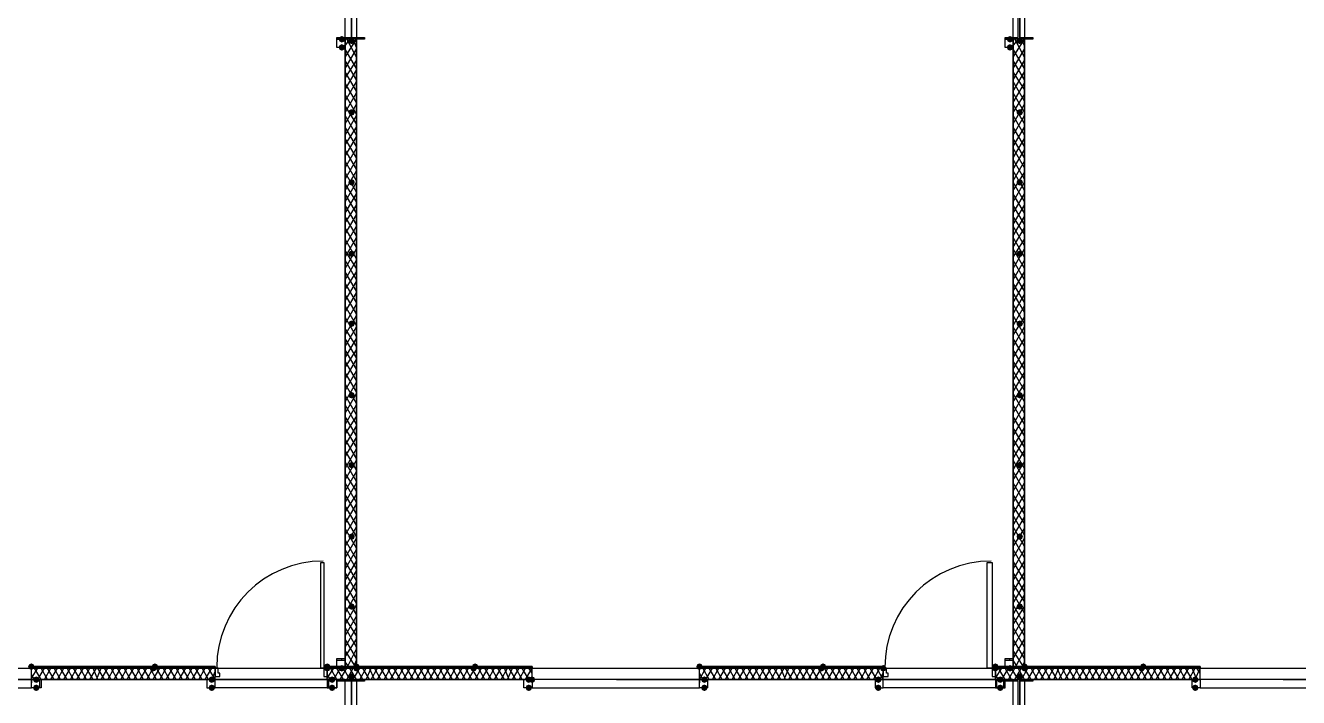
# Model space of a CAD drawing. Header units: millimetres. Extents: x 0 to 420, y 0 to 297.
# Drawn here: x 160.46 to 193.61, y 185.5 to 203.01 of the extents above; entities that cross this region are included whole.
import ezdxf

# ---------------------------------------------------------------- set-up
doc = ezdxf.new("R2010")
doc.units = ezdxf.units.MM
doc.layers.get('0').update_dxf_attribs({"linetype": 'CONTINUOUS'})

msp = doc.modelspace()

# ---------------------------------------------------------------- hatches: boundary and pattern name
at = {"true_color": 0x000007}
for points in [[(168.783, 202.649667), (168.758129, 202.589871), (168.698333, 202.565), (168.638537, 202.589871), (168.613667, 202.649667), (168.638537, 202.709462), (168.698333, 202.734333), (168.758129, 202.709463)], [(169.037, 202.607333), (169.012129, 202.547537), (168.952333, 202.522667), (168.892538, 202.547537), (168.867667, 202.607333), (168.892537, 202.667129), (168.952333, 202.692), (169.012129, 202.667129)], [(186.182, 202.649667), (186.157129, 202.589871), (186.097333, 202.565), (186.037537, 202.589871), (186.012667, 202.649667), (186.037537, 202.709462), (186.097333, 202.734333), (186.157129, 202.709463)], [(186.436, 202.607333), (186.411129, 202.547537), (186.351333, 202.522667), (186.291538, 202.547537), (186.266667, 202.607333), (186.291537, 202.667129), (186.351333, 202.692), (186.411129, 202.667129)], [(168.783, 202.438), (168.758129, 202.378204), (168.698333, 202.353333), (168.638537, 202.378204), (168.613667, 202.438), (168.638537, 202.497796), (168.698333, 202.522667), (168.758129, 202.497796)], [(186.182, 202.438), (186.157129, 202.378204), (186.097333, 202.353333), (186.037537, 202.378204), (186.012667, 202.438), (186.037537, 202.497796), (186.097333, 202.522667), (186.157129, 202.497796)], [(169.037, 200.744667), (169.012129, 200.684871), (168.952333, 200.66), (168.892538, 200.684871), (168.867667, 200.744667), (168.892537, 200.804462), (168.952333, 200.829333), (169.012129, 200.804463)], [(186.436, 200.744667), (186.411129, 200.684871), (186.351333, 200.66), (186.291538, 200.684871), (186.266667, 200.744667), (186.291537, 200.804462), (186.351333, 200.829333), (186.411129, 200.804463)], [(169.037, 198.924333), (169.012129, 198.864537), (168.952333, 198.839667), (168.892538, 198.864537), (168.867667, 198.924333), (168.892537, 198.984129), (168.952333, 199.009), (169.012129, 198.984129)], [(186.436, 198.924333), (186.411129, 198.864537), (186.351333, 198.839667), (186.291538, 198.864537), (186.266667, 198.924333), (186.291537, 198.984129), (186.351333, 199.009), (186.411129, 198.984129)], [(169.037, 197.061667), (169.012129, 197.001871), (168.952333, 196.977), (168.892538, 197.001871), (168.867667, 197.061667), (168.892537, 197.121462), (168.952333, 197.146333), (169.012129, 197.121463)], [(186.436, 197.061667), (186.411129, 197.001871), (186.351333, 196.977), (186.291538, 197.001871), (186.266667, 197.061667), (186.291537, 197.121462), (186.351333, 197.146333), (186.411129, 197.121463)], [(169.037, 195.241333), (169.012129, 195.181537), (168.952333, 195.156667), (168.892538, 195.181537), (168.867667, 195.241333), (168.892537, 195.301129), (168.952333, 195.326), (169.012129, 195.301129)], [(186.436, 195.241333), (186.411129, 195.181537), (186.351333, 195.156667), (186.291538, 195.181537), (186.266667, 195.241333), (186.291537, 195.301129), (186.351333, 195.326), (186.411129, 195.301129)], [(169.037, 193.378667), (169.012129, 193.318871), (168.952333, 193.294), (168.892538, 193.318871), (168.867667, 193.378667), (168.892537, 193.438462), (168.952333, 193.463333), (169.012129, 193.438463)], [(186.436, 193.378667), (186.411129, 193.318871), (186.351333, 193.294), (186.291538, 193.318871), (186.266667, 193.378667), (186.291537, 193.438462), (186.351333, 193.463333), (186.411129, 193.438463)], [(169.037, 191.558333), (169.012129, 191.498538), (168.952333, 191.473667), (168.892538, 191.498538), (168.867667, 191.558333), (168.892537, 191.618129), (168.952333, 191.643), (169.012129, 191.618129)], [(186.436, 191.558333), (186.411129, 191.498538), (186.351333, 191.473667), (186.291538, 191.498538), (186.266667, 191.558333), (186.291537, 191.618129), (186.351333, 191.643), (186.411129, 191.618129)], [(169.037, 189.695667), (169.012129, 189.635871), (168.952333, 189.611), (168.892538, 189.635871), (168.867667, 189.695667), (168.892537, 189.755462), (168.952333, 189.780333), (169.012129, 189.755463)], [(186.436, 189.695667), (186.411129, 189.635871), (186.351333, 189.611), (186.291538, 189.635871), (186.266667, 189.695667), (186.291537, 189.755462), (186.351333, 189.780333), (186.411129, 189.755463)], [(169.037, 187.875333), (169.012129, 187.815537), (168.952333, 187.790667), (168.892538, 187.815537), (168.867667, 187.875333), (168.892537, 187.935129), (168.952333, 187.96), (169.012129, 187.935129)], [(186.436, 187.875333), (186.411129, 187.815537), (186.351333, 187.790667), (186.291538, 187.815537), (186.266667, 187.875333), (186.291537, 187.935129), (186.351333, 187.96), (186.411129, 187.935129)], [(168.783, 186.266667), (168.758129, 186.206871), (168.698333, 186.182), (168.638537, 186.206871), (168.613667, 186.266667), (168.638537, 186.326462), (168.698333, 186.351333), (168.758129, 186.326463)], [(182.88, 186.266667), (182.855129, 186.206871), (182.795333, 186.182), (182.735538, 186.206871), (182.710667, 186.266667), (182.735537, 186.326462), (182.795333, 186.351333), (182.855129, 186.326463)], [(186.182, 186.266667), (186.157129, 186.206871), (186.097333, 186.182), (186.037537, 186.206871), (186.012667, 186.266667), (186.037537, 186.326462), (186.097333, 186.351333), (186.157129, 186.326463)], [(160.824333, 185.970333), (160.799463, 185.910537), (160.739667, 185.885667), (160.679871, 185.910537), (160.655, 185.970333), (160.679871, 186.030129), (160.739667, 186.055), (160.799462, 186.030129)], [(165.396333, 185.970333), (165.371462, 185.910537), (165.311667, 185.885667), (165.251871, 185.910537), (165.227, 185.970333), (165.251871, 186.030129), (165.311667, 186.055), (165.371462, 186.030129)], [(168.529, 185.970333), (168.504129, 185.910537), (168.444333, 185.885667), (168.384538, 185.910537), (168.359667, 185.970333), (168.384537, 186.030129), (168.444333, 186.055), (168.504129, 186.030129)], [(169.037, 186.055), (169.012129, 185.995204), (168.952333, 185.970333), (168.892538, 185.995204), (168.867667, 186.055), (168.892537, 186.114796), (168.952333, 186.139667), (169.012129, 186.114796)], [(173.651333, 185.970333), (173.626462, 185.910537), (173.566667, 185.885667), (173.506871, 185.910537), (173.482, 185.970333), (173.506871, 186.030129), (173.566667, 186.055), (173.626462, 186.030129)], [(173.736, 185.970333), (173.711129, 185.910537), (173.651333, 185.885667), (173.591538, 185.910537), (173.566667, 185.970333), (173.591537, 186.030129), (173.651333, 186.055), (173.711129, 186.030129)], [(178.223333, 185.970333), (178.198463, 185.910537), (178.138667, 185.885667), (178.078871, 185.910537), (178.054, 185.970333), (178.078871, 186.030129), (178.138667, 186.055), (178.198462, 186.030129)], [(182.753, 185.970333), (182.728129, 185.910537), (182.668333, 185.885667), (182.608538, 185.910537), (182.583667, 185.970333), (182.608537, 186.030129), (182.668333, 186.055), (182.728129, 186.030129)], [(185.928, 185.970333), (185.903129, 185.910537), (185.843333, 185.885667), (185.783537, 185.910537), (185.758667, 185.970333), (185.783537, 186.030129), (185.843333, 186.055), (185.903129, 186.030129)], [(186.436, 186.055), (186.411129, 185.995204), (186.351333, 185.970333), (186.291538, 185.995204), (186.266667, 186.055), (186.291537, 186.114796), (186.351333, 186.139667), (186.411129, 186.114796)], [(191.008, 185.970333), (190.983129, 185.910537), (190.923333, 185.885667), (190.863538, 185.910537), (190.838667, 185.970333), (190.863537, 186.030129), (190.923333, 186.055), (190.983129, 186.030129)], [(160.824333, 185.758667), (160.799463, 185.698871), (160.739667, 185.674), (160.679871, 185.698871), (160.655, 185.758667), (160.679871, 185.818462), (160.739667, 185.843333), (160.799462, 185.818463)], [(165.396333, 185.758667), (165.371462, 185.698871), (165.311667, 185.674), (165.251871, 185.698871), (165.227, 185.758667), (165.251871, 185.818462), (165.311667, 185.843333), (165.371462, 185.818463)], [(168.529, 185.758667), (168.504129, 185.698871), (168.444333, 185.674), (168.384538, 185.698871), (168.359667, 185.758667), (168.384537, 185.818462), (168.444333, 185.843333), (168.504129, 185.818463)], [(173.651333, 185.758667), (173.626462, 185.698871), (173.566667, 185.674), (173.506871, 185.698871), (173.482, 185.758667), (173.506871, 185.818462), (173.566667, 185.843333), (173.626462, 185.818463)], [(178.223333, 185.758667), (178.198463, 185.698871), (178.138667, 185.674), (178.078871, 185.698871), (178.054, 185.758667), (178.078871, 185.818462), (178.138667, 185.843333), (178.198462, 185.818463)], [(182.753, 185.758667), (182.728129, 185.698871), (182.668333, 185.674), (182.608538, 185.698871), (182.583667, 185.758667), (182.608537, 185.818462), (182.668333, 185.843333), (182.728129, 185.818463)], [(185.928, 185.758667), (185.903129, 185.698871), (185.843333, 185.674), (185.783537, 185.698871), (185.758667, 185.758667), (185.783537, 185.818462), (185.843333, 185.843333), (185.903129, 185.818463)], [(191.008, 185.758667), (190.983129, 185.698871), (190.923333, 185.674), (190.863538, 185.698871), (190.838667, 185.758667), (190.863537, 185.818462), (190.923333, 185.843333), (190.983129, 185.818463)]]:
    msp.add_hatch(color=0, dxfattribs=at).paths.add_polyline_path(points, flags=0)
at = {"true_color": 0x0000fe}
for points in [[(160.697333, 186.309), (160.672462, 186.249204), (160.612667, 186.224333), (160.552871, 186.249204), (160.528, 186.309), (160.552871, 186.368796), (160.612667, 186.393667), (160.672462, 186.368796)], [(160.697333, 186.309), (160.672462, 186.249204), (160.612667, 186.224333), (160.552871, 186.249204), (160.528, 186.309), (160.552871, 186.368796), (160.612667, 186.393667), (160.672462, 186.368796)], [(163.872333, 186.266667), (163.847463, 186.206871), (163.787667, 186.182), (163.727871, 186.206871), (163.703, 186.266667), (163.727871, 186.326462), (163.787667, 186.351333), (163.847462, 186.326463)], [(163.914667, 186.309), (163.889796, 186.249204), (163.83, 186.224333), (163.770204, 186.249204), (163.745333, 186.309), (163.770204, 186.368796), (163.83, 186.393667), (163.889796, 186.368796)], [(168.402, 186.309), (168.377129, 186.249204), (168.317333, 186.224333), (168.257538, 186.249204), (168.232667, 186.309), (168.257537, 186.368796), (168.317333, 186.393667), (168.377129, 186.368796)], [(168.402, 186.266667), (168.377129, 186.206871), (168.317333, 186.182), (168.257538, 186.206871), (168.232667, 186.266667), (168.257537, 186.326462), (168.317333, 186.351333), (168.377129, 186.326463)], [(169.164, 186.309), (169.139129, 186.249204), (169.079333, 186.224333), (169.019538, 186.249204), (168.994667, 186.309), (169.019537, 186.368796), (169.079333, 186.393667), (169.139129, 186.368796)], [(169.164, 186.309), (169.139129, 186.249204), (169.079333, 186.224333), (169.019538, 186.249204), (168.994667, 186.309), (169.019537, 186.368796), (169.079333, 186.393667), (169.139129, 186.368796)], [(169.164, 186.266667), (169.139129, 186.206871), (169.079333, 186.182), (169.019538, 186.206871), (168.994667, 186.266667), (169.019537, 186.326462), (169.079333, 186.351333), (169.139129, 186.326463)], [(169.164, 186.266667), (169.139129, 186.206871), (169.079333, 186.182), (169.019538, 186.206871), (168.994667, 186.266667), (169.019537, 186.326462), (169.079333, 186.351333), (169.139129, 186.326463)], [(172.212, 186.266667), (172.187129, 186.206871), (172.127333, 186.182), (172.067537, 186.206871), (172.042667, 186.266667), (172.067537, 186.326462), (172.127333, 186.351333), (172.187129, 186.326463)], [(172.254333, 186.309), (172.229463, 186.249204), (172.169667, 186.224333), (172.109871, 186.249204), (172.085, 186.309), (172.109871, 186.368796), (172.169667, 186.393667), (172.229462, 186.368796)], [(178.096333, 186.309), (178.071463, 186.249204), (178.011667, 186.224333), (177.951871, 186.249204), (177.927, 186.309), (177.951871, 186.368796), (178.011667, 186.393667), (178.071462, 186.368796)], [(178.096333, 186.309), (178.071463, 186.249204), (178.011667, 186.224333), (177.951871, 186.249204), (177.927, 186.309), (177.951871, 186.368796), (178.011667, 186.393667), (178.071462, 186.368796)], [(181.271333, 186.266667), (181.246462, 186.206871), (181.186667, 186.182), (181.126871, 186.206871), (181.102, 186.266667), (181.126871, 186.326462), (181.186667, 186.351333), (181.246462, 186.326463)], [(181.313667, 186.309), (181.288796, 186.249204), (181.229, 186.224333), (181.169204, 186.249204), (181.144333, 186.309), (181.169204, 186.368796), (181.229, 186.393667), (181.288796, 186.368796)], [(185.801, 186.309), (185.776129, 186.249204), (185.716333, 186.224333), (185.656538, 186.249204), (185.631667, 186.309), (185.656537, 186.368796), (185.716333, 186.393667), (185.776129, 186.368796)], [(185.801, 186.266667), (185.776129, 186.206871), (185.716333, 186.182), (185.656538, 186.206871), (185.631667, 186.266667), (185.656537, 186.326462), (185.716333, 186.351333), (185.776129, 186.326463)], [(186.563, 186.309), (186.538129, 186.249204), (186.478333, 186.224333), (186.418538, 186.249204), (186.393667, 186.309), (186.418537, 186.368796), (186.478333, 186.393667), (186.538129, 186.368796)], [(186.563, 186.309), (186.538129, 186.249204), (186.478333, 186.224333), (186.418538, 186.249204), (186.393667, 186.309), (186.418537, 186.368796), (186.478333, 186.393667), (186.538129, 186.368796)], [(186.563, 186.266667), (186.538129, 186.206871), (186.478333, 186.182), (186.418538, 186.206871), (186.393667, 186.266667), (186.418537, 186.326462), (186.478333, 186.351333), (186.538129, 186.326463)], [(186.563, 186.266667), (186.538129, 186.206871), (186.478333, 186.182), (186.418538, 186.206871), (186.393667, 186.266667), (186.418537, 186.326462), (186.478333, 186.351333), (186.538129, 186.326463)], [(189.611, 186.266667), (189.586129, 186.206871), (189.526333, 186.182), (189.466538, 186.206871), (189.441667, 186.266667), (189.466537, 186.326462), (189.526333, 186.351333), (189.586129, 186.326463)], [(189.653333, 186.309), (189.628463, 186.249204), (189.568667, 186.224333), (189.508871, 186.249204), (189.484, 186.309), (189.508871, 186.368796), (189.568667, 186.393667), (189.628462, 186.368796)]]:
    msp.add_hatch(color=0, dxfattribs=at).paths.add_polyline_path(points, flags=0)
at = {"true_color": 0x000007}
h = msp.add_hatch(color=0, dxfattribs=at)
h.paths.add_polyline_path([(165.396333, 186.309), (160.612667, 186.309), (165.396333, 186.266667)], flags=0)
h.paths.add_polyline_path([(160.612667, 186.309), (165.396333, 186.266667), (160.612667, 186.266667)], flags=0)
h = msp.add_hatch(color=0, dxfattribs=at)
h.paths.add_polyline_path([(169.079333, 186.309), (168.317333, 186.309), (169.079333, 186.266667)], flags=0)
h.paths.add_polyline_path([(168.317333, 186.309), (169.079333, 186.266667), (168.317333, 186.266667)], flags=0)
h = msp.add_hatch(color=0, dxfattribs=at)
h.paths.add_polyline_path([(173.651333, 186.309), (169.079333, 186.309), (173.651333, 186.266667)], flags=0)
h.paths.add_polyline_path([(169.079333, 186.309), (173.651333, 186.266667), (169.079333, 186.266667)], flags=0)
h = msp.add_hatch(color=0, dxfattribs=at)
h.paths.add_polyline_path([(182.795333, 186.309), (178.011667, 186.309), (182.795333, 186.266667)], flags=0)
h.paths.add_polyline_path([(178.011667, 186.309), (182.795333, 186.266667), (178.011667, 186.266667)], flags=0)
h = msp.add_hatch(color=0, dxfattribs=at)
h.paths.add_polyline_path([(186.478333, 186.309), (185.716333, 186.309), (186.478333, 186.266667)], flags=0)
h.paths.add_polyline_path([(185.716333, 186.309), (186.478333, 186.266667), (185.716333, 186.266667)], flags=0)
h = msp.add_hatch(color=0, dxfattribs=at)
h.paths.add_polyline_path([(191.050333, 186.309), (186.478333, 186.309), (191.050333, 186.266667)], flags=0)
h.paths.add_polyline_path([(186.478333, 186.309), (191.050333, 186.266667), (186.478333, 186.266667)], flags=0)

# ---------------------------------------------------------------- linework, layer by layer
at = {"color": 0, "true_color": 0x000007}
for points in [[(168.783, 186.266667), (168.783, 220.768333), (151.680333, 220.768333), (151.680333, 186.266667)], [(169.079333, 186.266667), (186.182, 186.266667), (186.182, 220.768333), (169.079333, 220.768333)], [(203.581, 220.768333), (186.478333, 220.768333), (186.478333, 186.266667), (203.581, 186.266667)], [(169.291, 202.649667), (168.571333, 202.649667), (168.571333, 202.692), (168.952333, 202.692), (168.952333, 203.327), (168.571333, 203.327), (168.571333, 203.369333), (169.291, 203.369333), (169.291, 203.327), (168.952333, 203.327), (168.952333, 202.692), (169.291, 202.692)], [(186.69, 202.649667), (185.970333, 202.649667), (185.970333, 202.692), (186.309, 202.692), (186.309, 203.327), (185.970333, 203.327), (185.970333, 203.369333), (186.69, 203.369333), (186.69, 203.327), (186.351333, 203.327), (186.351333, 202.692), (186.69, 202.692)], [(168.783, 202.438), (168.571333, 202.438), (168.571333, 202.649667), (168.783, 202.649667), (168.783, 202.438), (168.571333, 202.438), (168.571333, 202.649667), (168.783, 202.649667)], [(186.182, 202.438), (185.970333, 202.438), (185.970333, 202.649667), (186.182, 202.649667), (186.182, 202.438), (185.970333, 202.438), (185.970333, 202.649667), (186.182, 202.649667)], [(168.232667, 189.018333), (168.232667, 186.266667), (168.148, 186.266667), (168.148, 189.018333)], [(185.631667, 189.018333), (185.631667, 186.266667), (185.504667, 186.266667), (185.504667, 189.018333)], [(168.783, 186.266667), (168.571333, 186.266667), (168.571333, 186.478333), (168.783, 186.478333), (168.783, 186.266667), (168.571333, 186.266667), (168.571333, 186.520667), (168.783, 186.520667)], [(186.182, 186.266667), (185.970333, 186.266667), (185.970333, 186.478333), (186.182, 186.478333), (186.182, 186.266667), (185.970333, 186.266667), (185.970333, 186.520667), (186.182, 186.520667)], [(165.396333, 186.309), (160.612667, 186.309), (165.396333, 186.266667)], [(160.612667, 186.309), (165.396333, 186.266667), (160.612667, 186.266667)], [(165.396333, 186.309), (165.396333, 186.266667), (160.612667, 186.266667), (160.612667, 186.309), (165.396333, 186.309), (160.612667, 186.309), (160.612667, 186.266667), (165.396333, 186.266667)], [(165.523333, 186.055), (165.523333, 186.139667), (165.481, 186.139667), (165.481, 186.266667), (165.396333, 186.266667), (165.396333, 186.055)], [(165.396333, 186.266667), (165.396333, 186.055)], [(168.317333, 186.055), (168.317333, 186.266667), (168.232667, 186.266667), (168.232667, 186.139667), (168.232667, 186.055)], [(169.079333, 186.309), (168.317333, 186.309), (169.079333, 186.266667)], [(168.317333, 186.309), (169.079333, 186.266667), (168.317333, 186.266667)], [(168.317333, 186.266667), (169.079333, 186.266667), (169.079333, 186.309), (168.317333, 186.309)], [(168.317333, 186.266667), (169.079333, 186.266667), (169.079333, 186.309), (168.317333, 186.309)], [(168.317333, 186.266667), (168.317333, 186.055)], [(173.651333, 186.309), (169.079333, 186.309), (173.651333, 186.266667)], [(169.079333, 186.309), (173.651333, 186.266667), (169.079333, 186.266667)], [(173.651333, 186.309), (173.651333, 186.266667), (169.079333, 186.266667), (169.079333, 186.309), (173.651333, 186.309), (169.079333, 186.309), (169.079333, 186.266667), (173.651333, 186.266667)], [(182.795333, 186.309), (178.011667, 186.309), (182.795333, 186.266667)], [(178.011667, 186.309), (182.795333, 186.266667), (178.011667, 186.266667)], [(182.795333, 186.309), (182.795333, 186.266667), (178.011667, 186.266667), (178.011667, 186.309), (182.795333, 186.309), (178.011667, 186.309), (178.011667, 186.266667), (182.795333, 186.266667)], [(182.922333, 186.055), (182.922333, 186.139667), (182.88, 186.139667), (182.88, 186.266667), (182.795333, 186.266667), (182.795333, 186.055)], [(182.795333, 186.266667), (182.795333, 186.055)], [(185.716333, 186.055), (185.716333, 186.266667), (185.631667, 186.266667), (185.631667, 186.139667), (185.631667, 186.055)], [(186.478333, 186.309), (185.716333, 186.309), (186.478333, 186.266667)], [(185.716333, 186.309), (186.478333, 186.266667), (185.716333, 186.266667)], [(185.716333, 186.266667), (186.478333, 186.266667), (186.478333, 186.309), (185.716333, 186.309)], [(185.716333, 186.266667), (186.478333, 186.266667), (186.478333, 186.309), (185.716333, 186.309)], [(185.716333, 186.266667), (185.716333, 186.055)], [(191.050333, 186.309), (186.478333, 186.309), (191.050333, 186.266667)], [(186.478333, 186.309), (191.050333, 186.266667), (186.478333, 186.266667)], [(191.050333, 186.309), (191.050333, 186.266667), (186.478333, 186.266667), (186.478333, 186.309), (191.050333, 186.309), (186.478333, 186.309), (186.478333, 186.266667), (191.050333, 186.266667)], [(151.680333, 174.836667), (168.783, 174.836667), (168.783, 185.970333), (151.680333, 185.970333)], [(165.184667, 185.758667), (165.396333, 185.758667), (165.396333, 185.970333), (165.184667, 185.970333), (165.184667, 185.758667), (165.396333, 185.758667), (165.396333, 185.970333), (165.184667, 185.970333)], [(168.317333, 185.758667), (168.571333, 185.758667), (168.571333, 185.970333), (168.317333, 185.970333)], [(168.359667, 185.758667), (168.359667, 185.970333), (168.571333, 185.970333), (168.571333, 185.758667)], [(169.291, 185.250667), (168.571333, 185.250667), (168.571333, 185.293), (168.952333, 185.293), (168.952333, 185.928), (168.571333, 185.928), (168.571333, 185.970333), (169.291, 185.970333), (169.291, 185.928), (168.952333, 185.928), (168.952333, 185.293), (169.291, 185.293)], [(169.079333, 185.970333), (169.079333, 174.836667), (186.182, 174.836667), (186.182, 185.970333)], [(173.439667, 185.970333), (173.651333, 185.970333), (173.651333, 185.758667), (173.439667, 185.758667), (173.439667, 185.970333), (173.651333, 185.970333), (173.651333, 185.758667), (173.439667, 185.758667)], [(182.583667, 185.758667), (182.795333, 185.758667), (182.795333, 185.970333), (182.583667, 185.970333), (182.583667, 185.758667), (182.795333, 185.758667), (182.795333, 185.970333), (182.583667, 185.970333)], [(185.716333, 185.758667), (185.970333, 185.758667), (185.970333, 185.970333), (185.716333, 185.970333)], [(185.758667, 185.758667), (185.758667, 185.970333), (185.928, 185.970333), (185.928, 185.758667)], [(186.69, 185.250667), (185.970333, 185.250667), (185.970333, 185.293), (186.309, 185.293), (186.309, 185.928), (185.970333, 185.928), (185.970333, 185.970333), (186.69, 185.970333), (186.69, 185.928), (186.351333, 185.928), (186.351333, 185.293), (186.69, 185.293)], [(203.581, 185.970333), (186.478333, 185.970333), (186.478333, 174.836667), (203.581, 174.836667)], [(190.838667, 185.970333), (191.050333, 185.970333), (191.050333, 185.758667), (190.838667, 185.758667), (190.838667, 185.970333), (191.050333, 185.970333), (191.050333, 185.758667), (190.838667, 185.758667)]]:
    msp.add_lwpolyline(points, close=True, dxfattribs=at)
for points in [[(168.952333, 202.649667), (168.952333, 203.369333)], [(186.351333, 202.649667), (186.351333, 203.369333)], [(168.613667, 202.649667), (168.613667, 202.692)], [(168.783, 202.649667), (168.783, 202.692)], [(168.783, 202.480333), (168.91, 202.649667)], [(168.783, 202.184), (169.079333, 202.649667)], [(169.079333, 186.266667), (169.079333, 202.649667), (168.783, 202.649667), (168.783, 186.266667)], [(169.079333, 202.184), (168.825333, 202.649667)], [(169.079333, 202.438), (168.994667, 202.649667)], [(169.121667, 202.649667), (169.121667, 202.692)], [(169.291, 202.649667), (169.291, 202.692)], [(185.970333, 202.649667), (185.970333, 202.692)], [(186.182, 202.649667), (186.182, 202.692)], [(186.182, 202.480333), (186.309, 202.649667)], [(186.182, 202.184), (186.478333, 202.649667)], [(186.478333, 186.266667), (186.478333, 202.649667), (186.182, 202.649667), (186.182, 186.266667)], [(186.478333, 202.184), (186.224333, 202.649667)], [(186.478333, 202.480333), (186.393667, 202.649667)], [(186.520667, 202.649667), (186.520667, 202.692)], [(186.69, 202.649667), (186.69, 202.692)], [(168.783, 201.887667), (169.079333, 202.395667)], [(169.079333, 201.887667), (168.783, 202.395667)], [(186.182, 201.887667), (186.478333, 202.395667)], [(186.478333, 201.887667), (186.182, 202.395667)], [(168.783, 201.633667), (169.079333, 202.099333)], [(169.079333, 201.591333), (168.783, 202.099333)], [(186.182, 201.591333), (186.478333, 202.099333)], [(186.478333, 201.591333), (186.182, 202.099333)], [(168.783, 201.337333), (169.079333, 201.845333)], [(169.079333, 201.295), (168.783, 201.803)], [(186.182, 201.295), (186.478333, 201.803)], [(186.478333, 201.337333), (186.182, 201.803)], [(168.783, 201.041), (169.079333, 201.549)], [(169.079333, 200.998667), (168.783, 201.506667)], [(168.783, 200.744667), (169.079333, 201.252667)], [(186.478333, 201.041), (186.182, 201.549)], [(186.182, 200.998667), (186.478333, 201.506667)], [(186.478333, 200.744667), (186.182, 201.252667)], [(169.079333, 200.702333), (168.783, 201.210333)], [(168.783, 200.448333), (169.079333, 200.956333)], [(169.079333, 200.448333), (168.783, 200.914)], [(186.182, 200.744667), (186.478333, 201.210333)], [(186.182, 200.448333), (186.478333, 200.956333)], [(186.478333, 200.448333), (186.182, 200.956333)], [(168.783, 200.152), (169.079333, 200.66)], [(169.079333, 200.152), (168.783, 200.66)], [(186.182, 200.152), (186.478333, 200.66)], [(186.478333, 200.152), (186.182, 200.66)], [(168.783, 199.898), (169.079333, 200.363667)], [(169.079333, 199.855667), (168.783, 200.363667)], [(186.182, 199.855667), (186.478333, 200.363667)], [(186.478333, 199.855667), (186.182, 200.363667)], [(168.783, 199.601667), (169.079333, 200.109667)], [(169.079333, 199.559333), (168.783, 200.067333)], [(186.182, 199.559333), (186.478333, 200.067333)], [(186.478333, 199.559333), (186.182, 200.067333)], [(168.783, 199.305333), (169.079333, 199.813333)], [(169.079333, 199.263), (168.783, 199.771)], [(186.478333, 199.305333), (186.182, 199.813333)], [(186.182, 199.263), (186.478333, 199.771)], [(168.783, 199.009), (169.079333, 199.517)], [(169.079333, 198.966667), (168.783, 199.474667)], [(186.478333, 199.009), (186.182, 199.517)], [(186.182, 198.966667), (186.478333, 199.474667)], [(168.783, 198.712667), (169.079333, 199.220667)], [(169.079333, 198.670333), (168.783, 199.178333)], [(168.783, 198.416333), (169.079333, 198.924333)], [(186.478333, 198.712667), (186.182, 199.220667)], [(186.182, 198.712667), (186.478333, 199.178333)], [(186.182, 198.416333), (186.478333, 198.924333)], [(186.478333, 198.416333), (186.182, 198.924333)], [(169.079333, 198.416333), (168.783, 198.882)], [(168.783, 198.12), (169.079333, 198.628)], [(169.079333, 198.12), (168.783, 198.628)], [(186.182, 198.12), (186.478333, 198.628)], [(186.478333, 198.12), (186.182, 198.628)], [(168.783, 197.866), (169.079333, 198.331667)], [(169.079333, 197.823667), (168.783, 198.331667)], [(186.182, 197.823667), (186.478333, 198.331667)], [(186.478333, 197.823667), (186.182, 198.331667)], [(168.783, 197.569667), (169.079333, 198.077667)], [(169.079333, 197.527333), (168.783, 198.035333)], [(186.182, 197.527333), (186.478333, 198.035333)], [(186.478333, 197.569667), (186.182, 198.035333)], [(168.783, 197.273333), (169.079333, 197.781333)], [(169.079333, 197.231), (168.783, 197.739)], [(186.478333, 197.273333), (186.182, 197.781333)], [(186.182, 197.231), (186.478333, 197.739)], [(168.783, 196.977), (169.079333, 197.485)], [(169.079333, 196.934667), (168.783, 197.442667)], [(186.478333, 196.977), (186.182, 197.485)], [(186.182, 196.977), (186.478333, 197.442667)], [(168.783, 196.680667), (169.079333, 197.188667)], [(169.079333, 196.680667), (168.783, 197.146333)], [(186.182, 196.680667), (186.478333, 197.188667)], [(186.478333, 196.680667), (186.182, 197.188667)], [(168.783, 196.384333), (169.079333, 196.892333)], [(169.079333, 196.384333), (168.783, 196.892333)], [(168.783, 196.130333), (169.079333, 196.596)], [(169.079333, 196.088), (168.783, 196.596)], [(186.182, 196.384333), (186.478333, 196.892333)], [(186.478333, 196.384333), (186.182, 196.892333)], [(186.182, 196.088), (186.478333, 196.596)], [(186.478333, 196.088), (186.182, 196.596)], [(168.783, 195.834), (169.079333, 196.342)], [(169.079333, 195.791667), (168.783, 196.299667)], [(186.182, 195.791667), (186.478333, 196.299667)], [(186.478333, 195.791667), (186.182, 196.299667)], [(168.783, 195.537667), (169.079333, 196.045667)], [(169.079333, 195.495333), (168.783, 196.003333)], [(186.478333, 195.537667), (186.182, 196.045667)], [(186.182, 195.495333), (186.478333, 196.003333)], [(168.783, 195.241333), (169.079333, 195.749333)], [(169.079333, 195.199), (168.783, 195.707)], [(186.478333, 195.241333), (186.182, 195.749333)], [(186.182, 195.199), (186.478333, 195.707)], [(168.783, 194.945), (169.079333, 195.453)], [(169.079333, 194.902667), (168.783, 195.410667)], [(186.478333, 194.945), (186.182, 195.453)], [(186.182, 194.945), (186.478333, 195.410667)], [(168.783, 194.648667), (169.079333, 195.156667)], [(169.079333, 194.648667), (168.783, 195.114333)], [(186.182, 194.648667), (186.478333, 195.156667)], [(186.478333, 194.648667), (186.182, 195.156667)], [(168.783, 194.352333), (169.079333, 194.860333)], [(169.079333, 194.352333), (168.783, 194.860333)], [(186.182, 194.352333), (186.478333, 194.860333)], [(186.478333, 194.352333), (186.182, 194.860333)], [(168.783, 194.098333), (169.079333, 194.564)], [(169.079333, 194.056), (168.783, 194.564)], [(168.783, 193.802), (169.079333, 194.31)], [(186.182, 194.056), (186.478333, 194.564)], [(186.478333, 194.056), (186.182, 194.564)], [(169.079333, 193.759667), (168.783, 194.267667)], [(168.783, 193.505667), (169.079333, 194.013667)], [(169.079333, 193.463333), (168.783, 193.971333)], [(186.182, 193.759667), (186.478333, 194.267667)], [(186.478333, 193.802), (186.182, 194.267667)], [(186.478333, 193.505667), (186.182, 194.013667)], [(186.182, 193.463333), (186.478333, 193.971333)], [(168.783, 193.209333), (169.079333, 193.717333)], [(169.079333, 193.167), (168.783, 193.675)], [(186.478333, 193.209333), (186.182, 193.717333)], [(186.182, 193.209333), (186.478333, 193.675)], [(168.783, 192.913), (169.079333, 193.421)], [(169.079333, 192.870667), (168.783, 193.378667)], [(186.182, 192.913), (186.478333, 193.421)], [(186.478333, 192.913), (186.182, 193.421)], [(168.783, 192.616667), (169.079333, 193.124667)], [(169.079333, 192.616667), (168.783, 193.124667)], [(186.182, 192.616667), (186.478333, 193.124667)], [(186.478333, 192.616667), (186.182, 193.124667)], [(168.783, 192.362667), (169.079333, 192.828333)], [(169.079333, 192.320333), (168.783, 192.828333)], [(186.182, 192.320333), (186.478333, 192.828333)], [(186.478333, 192.320333), (186.182, 192.828333)], [(168.783, 192.066333), (169.079333, 192.574333)], [(169.079333, 192.024), (168.783, 192.532)], [(186.182, 192.024), (186.478333, 192.532)], [(186.478333, 192.024), (186.182, 192.532)], [(168.783, 191.77), (169.079333, 192.278)], [(169.079333, 191.727667), (168.783, 192.235667)], [(168.783, 191.473667), (169.079333, 191.981667)], [(186.182, 191.727667), (186.478333, 192.235667)], [(186.478333, 191.77), (186.182, 192.235667)], [(186.478333, 191.473667), (186.182, 191.981667)], [(169.079333, 191.431333), (168.783, 191.939333)], [(168.783, 191.177333), (169.079333, 191.685333)], [(169.079333, 191.135), (168.783, 191.643)], [(186.182, 191.431333), (186.478333, 191.939333)], [(186.478333, 191.177333), (186.182, 191.685333)], [(186.182, 191.177333), (186.478333, 191.643)], [(168.783, 190.881), (169.079333, 191.389)], [(169.079333, 190.881), (168.783, 191.346667)], [(186.182, 190.881), (186.478333, 191.389)], [(186.478333, 190.881), (186.182, 191.389)], [(168.783, 190.584667), (169.079333, 191.092667)], [(169.079333, 190.584667), (168.783, 191.092667)], [(186.182, 190.584667), (186.478333, 191.092667)], [(186.478333, 190.584667), (186.182, 191.092667)], [(168.783, 190.330667), (169.079333, 190.796333)], [(169.079333, 190.288333), (168.783, 190.796333)], [(186.182, 190.288333), (186.478333, 190.796333)], [(186.478333, 190.288333), (186.182, 190.796333)], [(168.783, 190.034333), (169.079333, 190.542333)], [(169.079333, 189.992), (168.783, 190.5)], [(186.182, 189.992), (186.478333, 190.5)], [(186.478333, 190.034333), (186.182, 190.5)], [(168.783, 189.738), (169.079333, 190.246)], [(169.079333, 189.695667), (168.783, 190.203667)], [(186.478333, 189.738), (186.182, 190.246)], [(186.182, 189.695667), (186.478333, 190.203667)], [(168.783, 189.441667), (169.079333, 189.949667)], [(169.079333, 189.399333), (168.783, 189.907333)], [(168.783, 189.145333), (169.079333, 189.653333)], [(186.478333, 189.441667), (186.182, 189.949667)], [(186.182, 189.441667), (186.478333, 189.907333)], [(186.182, 189.145333), (186.478333, 189.653333)], [(186.478333, 189.145333), (186.182, 189.653333)], [(169.079333, 189.103), (168.783, 189.611)], [(168.783, 188.849), (169.079333, 189.357)], [(169.079333, 188.849), (168.783, 189.357)], [(186.182, 188.849), (186.478333, 189.357)], [(186.478333, 188.849), (186.182, 189.357)], [(168.2115, 189.060667), (167.927991, 189.046351), (167.652673, 189.004333), (167.386939, 188.936007), (167.132182, 188.842766), (166.889796, 188.726004), (166.661176, 188.587114), (166.447714, 188.427491), (166.250805, 188.248528), (166.071842, 188.051619), (165.912219, 187.838157), (165.77333, 187.609537), (165.656568, 187.367151), (165.563326, 187.112395), (165.495, 186.84666), (165.452982, 186.571342), (165.438667, 186.287833)], [(168.783, 188.552667), (169.079333, 189.060667)], [(169.079333, 188.552667), (168.783, 189.060667)], [(185.6105, 189.060667), (185.326991, 189.046351), (185.051673, 189.004333), (184.785939, 188.936007), (184.531182, 188.842766), (184.288796, 188.726004), (184.060176, 188.587114), (183.846714, 188.427491), (183.649805, 188.248528), (183.470842, 188.051619), (183.311219, 187.838157), (183.17233, 187.609537), (183.055568, 187.367151), (182.962326, 187.112395), (182.894, 186.84666), (182.851982, 186.571342), (182.837667, 186.287833)], [(186.182, 188.552667), (186.478333, 189.060667)], [(186.478333, 188.552667), (186.182, 189.060667)], [(168.783, 188.298667), (169.079333, 188.806667)], [(169.079333, 188.256333), (168.783, 188.764333)], [(186.182, 188.256333), (186.478333, 188.764333)], [(186.478333, 188.256333), (186.182, 188.764333)], [(168.783, 188.002333), (169.079333, 188.510333)], [(169.079333, 187.96), (168.783, 188.468)], [(186.182, 187.96), (186.478333, 188.468)], [(186.478333, 188.002333), (186.182, 188.468)], [(168.783, 187.706), (169.079333, 188.214)], [(169.079333, 187.663667), (168.783, 188.171667)], [(186.478333, 187.706), (186.182, 188.214)], [(186.182, 187.663667), (186.478333, 188.171667)], [(168.783, 187.409667), (169.079333, 187.917667)], [(169.079333, 187.367333), (168.783, 187.875333)], [(186.478333, 187.409667), (186.182, 187.917667)], [(186.182, 187.409667), (186.478333, 187.875333)], [(168.783, 187.113333), (169.079333, 187.621333)], [(169.079333, 187.113333), (168.783, 187.579)], [(168.783, 186.817), (169.079333, 187.325)], [(169.079333, 186.817), (168.783, 187.325)], [(186.182, 187.113333), (186.478333, 187.621333)], [(186.478333, 187.113333), (186.182, 187.621333)], [(186.182, 186.817), (186.478333, 187.325)], [(186.478333, 186.817), (186.182, 187.325)], [(168.783, 186.563), (169.079333, 187.028667)], [(169.079333, 186.520667), (168.783, 187.028667)], [(186.182, 186.520667), (186.478333, 187.028667)], [(186.478333, 186.520667), (186.182, 187.028667)], [(169.079333, 186.266667), (168.783, 186.732333)], [(168.825333, 186.266667), (169.079333, 186.774667)], [(186.478333, 186.266667), (186.182, 186.732333)], [(186.224333, 186.266667), (186.478333, 186.732333)], [(168.698333, 186.478333), (168.698333, 186.520667)], [(168.91, 186.266667), (168.783, 186.436)], [(168.994667, 186.266667), (169.079333, 186.478333)], [(186.097333, 186.478333), (186.097333, 186.520667)], [(186.309, 186.266667), (186.182, 186.478333)], [(186.393667, 186.266667), (186.478333, 186.436)], [(165.396333, 186.309), (160.612667, 186.309), (165.396333, 186.309), (160.612667, 186.266667)], [(160.612667, 186.012667), (160.782, 186.266667)], [(160.612667, 185.970333), (160.612667, 186.266667)], [(160.612667, 185.970333), (160.612667, 186.266667)], [(165.396333, 186.266667), (160.612667, 186.266667)], [(160.697333, 185.970333), (160.612667, 186.097333)], [(160.866667, 185.970333), (160.697333, 186.266667)], [(160.782, 185.970333), (160.951333, 186.266667)], [(161.036, 185.970333), (160.866667, 186.266667)], [(160.951333, 185.970333), (161.120667, 186.266667)], [(161.205333, 185.970333), (161.036, 186.266667)], [(161.120667, 185.970333), (161.29, 186.266667)], [(161.374667, 185.970333), (161.205333, 186.266667)], [(161.29, 185.970333), (161.459333, 186.266667)], [(161.544, 185.970333), (161.374667, 186.266667)], [(161.459333, 185.970333), (161.628667, 186.266667)], [(161.713333, 185.970333), (161.544, 186.266667)], [(161.628667, 185.970333), (161.798, 186.266667)], [(161.882667, 185.970333), (161.713333, 186.266667)], [(161.798, 185.970333), (161.967333, 186.266667)], [(162.052, 185.970333), (161.882667, 186.266667)], [(161.967333, 185.970333), (162.136667, 186.266667)], [(162.221333, 185.970333), (162.052, 186.266667)], [(162.136667, 185.970333), (162.306, 186.266667)], [(162.348333, 185.970333), (162.221333, 186.266667)], [(162.306, 185.970333), (162.433, 186.266667)], [(162.517667, 185.970333), (162.348333, 186.266667)], [(162.433, 185.970333), (162.602333, 186.266667)], [(162.687, 185.970333), (162.517667, 186.266667)], [(162.602333, 185.970333), (162.771667, 186.266667)], [(162.856333, 185.970333), (162.687, 186.266667)], [(162.771667, 185.970333), (162.941, 186.266667)], [(163.025667, 185.970333), (162.856333, 186.266667)], [(162.941, 185.970333), (163.110333, 186.266667)], [(163.195, 185.970333), (163.025667, 186.266667)], [(163.110333, 185.970333), (163.279667, 186.266667)], [(163.364333, 185.970333), (163.195, 186.266667)], [(163.279667, 185.970333), (163.449, 186.266667)], [(163.533667, 185.970333), (163.364333, 186.266667)], [(163.449, 185.970333), (163.618333, 186.266667)], [(163.703, 185.970333), (163.533667, 186.266667)], [(163.618333, 185.970333), (163.787667, 186.266667)], [(163.872333, 185.970333), (163.703, 186.266667)], [(163.787667, 185.970333), (163.957, 186.266667)], [(164.041667, 185.970333), (163.872333, 186.266667)], [(163.957, 185.970333), (164.126333, 186.266667)], [(164.211, 185.970333), (164.041667, 186.266667)], [(164.126333, 185.970333), (164.295667, 186.266667)], [(164.380333, 185.970333), (164.211, 186.266667)], [(164.295667, 185.970333), (164.465, 186.266667)], [(164.549667, 185.970333), (164.380333, 186.266667)], [(164.465, 185.970333), (164.634333, 186.266667)], [(164.719, 185.970333), (164.549667, 186.266667)], [(164.634333, 185.970333), (164.803667, 186.266667)], [(164.888333, 185.970333), (164.719, 186.266667)], [(164.803667, 185.970333), (164.973, 186.266667)], [(165.057667, 185.970333), (164.888333, 186.266667)], [(164.973, 185.970333), (165.142333, 186.266667)], [(165.227, 185.970333), (165.057667, 186.266667)], [(165.142333, 185.970333), (165.311667, 186.266667)], [(165.396333, 185.970333), (165.227, 186.266667)], [(165.311667, 185.970333), (165.396333, 186.182)], [(165.396333, 186.224333), (165.396333, 186.266667)], [(165.396333, 185.970333), (165.396333, 186.055), (165.396333, 186.266667)], [(165.396333, 185.970333), (165.396333, 186.055)], [(169.079333, 186.266667), (168.317333, 186.266667), (169.079333, 186.309), (168.317333, 186.309)], [(168.317333, 186.012667), (168.486667, 186.266667)], [(168.317333, 185.970333), (168.317333, 186.055), (168.317333, 186.266667)], [(168.783, 186.266667), (168.317333, 186.266667)], [(168.402, 185.970333), (168.317333, 186.097333)], [(168.317333, 185.970333), (168.317333, 186.055)], [(168.571333, 185.970333), (168.402, 186.266667)], [(168.486667, 185.970333), (168.656, 186.266667)], [(168.740667, 185.970333), (168.571333, 186.266667)], [(168.656, 185.970333), (168.825333, 186.266667)], [(168.91, 185.970333), (168.740667, 186.266667)], [(168.825333, 185.970333), (168.994667, 186.266667)], [(169.079333, 185.970333), (168.91, 186.266667)], [(168.994667, 185.970333), (169.164, 186.266667)], [(173.651333, 186.309), (169.079333, 186.309), (173.651333, 186.309), (169.079333, 186.266667)], [(169.248667, 185.970333), (169.079333, 186.266667)], [(173.651333, 186.266667), (169.079333, 186.266667)], [(169.164, 185.970333), (169.333333, 186.266667)], [(169.418, 185.970333), (169.248667, 186.266667)], [(169.333333, 185.970333), (169.460333, 186.266667)], [(169.545, 185.970333), (169.418, 186.266667)], [(169.460333, 185.970333), (169.629667, 186.266667)], [(169.714333, 185.970333), (169.545, 186.266667)], [(169.629667, 185.970333), (169.799, 186.266667)], [(169.883667, 185.970333), (169.714333, 186.266667)], [(169.799, 185.970333), (169.968333, 186.266667)], [(170.053, 185.970333), (169.883667, 186.266667)], [(169.968333, 185.970333), (170.137667, 186.266667)], [(170.222333, 185.970333), (170.053, 186.266667)], [(170.137667, 185.970333), (170.307, 186.266667)], [(170.391667, 185.970333), (170.222333, 186.266667)], [(170.307, 185.970333), (170.476333, 186.266667)], [(170.561, 185.970333), (170.391667, 186.266667)], [(170.476333, 185.970333), (170.645667, 186.266667)], [(170.730333, 185.970333), (170.561, 186.266667)], [(170.645667, 185.970333), (170.815, 186.266667)], [(170.899667, 185.970333), (170.730333, 186.266667)], [(170.815, 185.970333), (170.984333, 186.266667)], [(171.069, 185.970333), (170.899667, 186.266667)], [(170.984333, 185.970333), (171.153667, 186.266667)], [(171.238333, 185.970333), (171.069, 186.266667)], [(171.153667, 185.970333), (171.323, 186.266667)], [(171.407667, 185.970333), (171.238333, 186.266667)], [(171.323, 185.970333), (171.492333, 186.266667)], [(171.577, 185.970333), (171.407667, 186.266667)], [(171.492333, 185.970333), (171.661667, 186.266667)], [(171.746333, 185.970333), (171.577, 186.266667)], [(171.661667, 185.970333), (171.831, 186.266667)], [(171.915667, 185.970333), (171.746333, 186.266667)], [(171.831, 185.970333), (172.000333, 186.266667)], [(172.085, 185.970333), (171.915667, 186.266667)], [(172.000333, 185.970333), (172.169667, 186.266667)], [(172.254333, 185.970333), (172.085, 186.266667)], [(172.169667, 185.970333), (172.339, 186.266667)], [(172.423667, 185.970333), (172.254333, 186.266667)], [(172.339, 185.970333), (172.508333, 186.266667)], [(172.593, 185.970333), (172.423667, 186.266667)], [(172.508333, 185.970333), (172.677667, 186.266667)], [(172.762333, 185.970333), (172.593, 186.266667)], [(172.677667, 185.970333), (172.847, 186.266667)], [(172.931667, 185.970333), (172.762333, 186.266667)], [(172.847, 185.970333), (173.016333, 186.266667)], [(173.058667, 185.970333), (172.931667, 186.266667)], [(173.016333, 185.970333), (173.143333, 186.266667)], [(173.228, 185.970333), (173.058667, 186.266667)], [(173.143333, 185.970333), (173.312667, 186.266667)], [(173.397333, 185.970333), (173.228, 186.266667)], [(173.312667, 185.970333), (173.482, 186.266667)], [(173.566667, 185.970333), (173.397333, 186.266667)], [(173.482, 185.970333), (173.651333, 186.266667)], [(173.651333, 186.139667), (173.566667, 186.266667)], [(173.651333, 185.970333), (173.651333, 186.266667)], [(173.651333, 185.970333), (173.651333, 186.266667)], [(182.795333, 186.309), (178.011667, 186.309), (182.795333, 186.309), (178.011667, 186.266667)], [(178.011667, 185.970333), (178.181, 186.266667)], [(178.011667, 185.970333), (178.011667, 186.266667)], [(178.011667, 185.970333), (178.011667, 186.266667)], [(182.795333, 186.266667), (178.011667, 186.266667)], [(178.096333, 185.970333), (178.011667, 186.139667)], [(178.265667, 185.970333), (178.096333, 186.266667)], [(178.181, 185.970333), (178.350333, 186.266667)], [(178.435, 185.970333), (178.265667, 186.266667)], [(178.350333, 185.970333), (178.519667, 186.266667)], [(178.604333, 185.970333), (178.435, 186.266667)], [(178.519667, 185.970333), (178.689, 186.266667)], [(178.773667, 185.970333), (178.604333, 186.266667)], [(178.689, 185.970333), (178.858333, 186.266667)], [(178.943, 185.970333), (178.773667, 186.266667)], [(178.858333, 185.970333), (179.027667, 186.266667)], [(179.112333, 185.970333), (178.943, 186.266667)], [(179.027667, 185.970333), (179.197, 186.266667)], [(179.281667, 185.970333), (179.112333, 186.266667)], [(179.197, 185.970333), (179.366333, 186.266667)], [(179.451, 185.970333), (179.281667, 186.266667)], [(179.366333, 185.970333), (179.535667, 186.266667)], [(179.620333, 185.970333), (179.451, 186.266667)], [(179.535667, 185.970333), (179.705, 186.266667)], [(179.789667, 185.970333), (179.620333, 186.266667)], [(179.705, 185.970333), (179.874333, 186.266667)], [(179.959, 185.970333), (179.789667, 186.266667)], [(179.874333, 185.970333), (180.043667, 186.266667)], [(180.128333, 185.970333), (179.959, 186.266667)], [(180.043667, 185.970333), (180.213, 186.266667)], [(180.255333, 185.970333), (180.128333, 186.266667)], [(180.213, 185.970333), (180.34, 186.266667)], [(180.424667, 185.970333), (180.255333, 186.266667)], [(180.34, 185.970333), (180.509333, 186.266667)], [(180.594, 185.970333), (180.424667, 186.266667)], [(180.509333, 185.970333), (180.678667, 186.266667)], [(180.763333, 185.970333), (180.594, 186.266667)], [(180.678667, 185.970333), (180.848, 186.266667)], [(180.932667, 185.970333), (180.763333, 186.266667)], [(180.848, 185.970333), (181.017333, 186.266667)], [(181.102, 185.970333), (180.932667, 186.266667)], [(181.017333, 185.970333), (181.186667, 186.266667)], [(181.271333, 185.970333), (181.102, 186.266667)], [(181.186667, 185.970333), (181.356, 186.266667)], [(181.440667, 185.970333), (181.271333, 186.266667)], [(181.356, 185.970333), (181.525333, 186.266667)], [(181.61, 185.970333), (181.440667, 186.266667)], [(181.525333, 185.970333), (181.694667, 186.266667)], [(181.779333, 185.970333), (181.61, 186.266667)], [(181.694667, 185.970333), (181.864, 186.266667)], [(181.948667, 185.970333), (181.779333, 186.266667)], [(181.864, 185.970333), (182.033333, 186.266667)], [(182.118, 185.970333), (181.948667, 186.266667)], [(182.033333, 185.970333), (182.202667, 186.266667)], [(182.287333, 185.970333), (182.118, 186.266667)], [(182.202667, 185.970333), (182.372, 186.266667)], [(182.456667, 185.970333), (182.287333, 186.266667)], [(182.372, 185.970333), (182.541333, 186.266667)], [(182.626, 185.970333), (182.456667, 186.266667)], [(182.541333, 185.970333), (182.710667, 186.266667)], [(182.795333, 185.970333), (182.626, 186.266667)], [(182.710667, 185.970333), (182.795333, 186.139667)], [(182.795333, 185.970333), (182.795333, 186.055), (182.795333, 186.266667)], [(182.795333, 185.970333), (182.795333, 186.055)], [(186.478333, 186.266667), (185.716333, 186.266667), (186.478333, 186.309), (185.716333, 186.309)], [(185.716333, 186.012667), (185.885667, 186.266667)], [(185.716333, 185.970333), (185.716333, 186.055), (185.716333, 186.266667)], [(186.182, 186.266667), (185.716333, 186.266667)], [(185.801, 185.970333), (185.716333, 186.097333)], [(185.716333, 185.970333), (185.716333, 186.055)], [(185.970333, 185.970333), (185.801, 186.266667)], [(185.885667, 185.970333), (186.055, 186.266667)], [(186.139667, 185.970333), (185.970333, 186.266667)], [(186.055, 185.970333), (186.224333, 186.266667)], [(186.309, 185.970333), (186.139667, 186.266667)], [(186.224333, 185.970333), (186.393667, 186.266667)], [(186.478333, 185.970333), (186.309, 186.266667)], [(186.393667, 185.970333), (186.563, 186.266667)], [(191.050333, 186.309), (186.478333, 186.309), (191.050333, 186.309), (186.478333, 186.266667)], [(186.647667, 185.970333), (186.478333, 186.266667)], [(191.050333, 186.266667), (186.478333, 186.266667)], [(186.563, 185.970333), (186.732333, 186.266667)], [(186.817, 185.970333), (186.647667, 186.266667)], [(186.732333, 185.970333), (186.901667, 186.266667)], [(186.986333, 185.970333), (186.817, 186.266667)], [(186.901667, 185.970333), (187.071, 186.266667)], [(187.155667, 185.970333), (186.986333, 186.266667)], [(187.071, 185.970333), (187.240333, 186.266667)], [(187.325, 185.970333), (187.155667, 186.266667)], [(187.240333, 185.970333), (187.367333, 186.266667)], [(187.452, 185.970333), (187.325, 186.266667)], [(187.367333, 185.970333), (187.536667, 186.266667)], [(187.621333, 185.970333), (187.452, 186.266667)], [(187.536667, 185.970333), (187.706, 186.266667)], [(187.790667, 185.970333), (187.621333, 186.266667)], [(187.706, 185.970333), (187.875333, 186.266667)], [(187.96, 185.970333), (187.790667, 186.266667)], [(187.875333, 185.970333), (188.044667, 186.266667)], [(188.129333, 185.970333), (187.96, 186.266667)], [(188.044667, 185.970333), (188.214, 186.266667)], [(188.298667, 185.970333), (188.129333, 186.266667)], [(188.214, 185.970333), (188.383333, 186.266667)], [(188.468, 185.970333), (188.298667, 186.266667)], [(188.383333, 185.970333), (188.552667, 186.266667)], [(188.637333, 185.970333), (188.468, 186.266667)], [(188.552667, 185.970333), (188.722, 186.266667)], [(188.806667, 185.970333), (188.637333, 186.266667)], [(188.722, 185.970333), (188.891333, 186.266667)], [(188.976, 185.970333), (188.806667, 186.266667)], [(188.891333, 185.970333), (189.060667, 186.266667)], [(189.145333, 185.970333), (188.976, 186.266667)], [(189.060667, 185.970333), (189.23, 186.266667)], [(189.314667, 185.970333), (189.145333, 186.266667)], [(189.23, 185.970333), (189.399333, 186.266667)], [(189.484, 185.970333), (189.314667, 186.266667)], [(189.399333, 185.970333), (189.568667, 186.266667)], [(189.653333, 185.970333), (189.484, 186.266667)], [(189.568667, 185.970333), (189.738, 186.266667)], [(189.822667, 185.970333), (189.653333, 186.266667)], [(189.738, 185.970333), (189.907333, 186.266667)], [(189.992, 185.970333), (189.822667, 186.266667)], [(189.907333, 185.970333), (190.076667, 186.266667)], [(190.161333, 185.970333), (189.992, 186.266667)], [(190.076667, 185.970333), (190.246, 186.266667)], [(190.330667, 185.970333), (190.161333, 186.266667)], [(190.246, 185.970333), (190.415333, 186.266667)], [(190.5, 185.970333), (190.330667, 186.266667)], [(190.415333, 185.970333), (190.584667, 186.266667)], [(190.669333, 185.970333), (190.5, 186.266667)], [(190.584667, 185.970333), (190.754, 186.266667)], [(190.838667, 185.970333), (190.669333, 186.266667)], [(190.754, 185.970333), (190.923333, 186.266667)], [(190.965667, 185.970333), (190.838667, 186.266667)], [(190.923333, 185.970333), (191.050333, 186.266667)], [(191.050333, 186.139667), (190.965667, 186.266667)], [(191.050333, 185.970333), (191.050333, 186.266667)], [(191.050333, 185.970333), (191.050333, 186.266667)], [(158.453667, 185.970333), (160.612667, 185.970333), (160.824333, 185.970333), (160.824333, 185.758667), (160.612667, 185.758667), (160.612667, 185.970333), (160.866667, 185.970333), (160.866667, 185.758667), (160.612667, 185.758667), (160.612667, 185.970333), (160.612667, 185.885667)], [(158.453667, 185.758667), (160.612667, 185.758667), (160.612667, 185.885667)], [(160.612667, 185.970333), (165.396333, 185.970333)], [(165.396333, 185.885667), (165.396333, 185.970333), (166.878, 185.970333)], [(166.878, 185.758667), (165.396333, 185.758667), (165.396333, 185.885667)], [(166.878, 185.970333), (168.317333, 185.970333), (168.317333, 185.885667)], [(168.317333, 185.885667), (168.317333, 185.758667), (166.878, 185.758667)], [(168.317333, 185.970333), (173.651333, 185.970333)], [(168.613667, 185.928), (168.613667, 185.970333)], [(168.783, 185.928), (168.783, 185.970333)], [(168.952333, 185.250667), (168.952333, 185.970333)], [(169.121667, 185.928), (169.121667, 185.970333)], [(169.291, 185.928), (169.291, 185.970333)], [(175.852667, 185.970333), (173.651333, 185.970333), (173.651333, 185.885667)], [(173.651333, 185.885667), (173.651333, 185.758667), (175.852667, 185.758667)], [(175.852667, 185.970333), (178.011667, 185.970333), (178.223333, 185.970333), (178.223333, 185.758667), (178.011667, 185.758667), (178.011667, 185.970333), (178.223333, 185.970333), (178.223333, 185.758667), (178.011667, 185.758667), (178.011667, 185.970333), (178.011667, 185.885667)], [(175.852667, 185.758667), (178.011667, 185.758667), (178.011667, 185.885667)], [(178.011667, 185.970333), (182.795333, 185.970333)], [(182.795333, 185.885667), (182.795333, 185.970333), (184.277, 185.970333)], [(184.277, 185.758667), (182.795333, 185.758667), (182.795333, 185.885667)], [(184.277, 185.970333), (185.716333, 185.970333), (185.716333, 185.885667)], [(185.716333, 185.885667), (185.716333, 185.758667), (184.277, 185.758667)], [(185.716333, 185.970333), (191.050333, 185.970333)], [(185.970333, 185.928), (185.970333, 185.970333)], [(186.182, 185.928), (186.182, 185.970333)], [(186.351333, 185.250667), (186.351333, 185.970333)], [(186.520667, 185.928), (186.520667, 185.970333)], [(186.69, 185.928), (186.69, 185.970333)], [(193.209333, 185.970333), (191.050333, 185.970333), (191.050333, 185.885667)], [(191.050333, 185.885667), (191.050333, 185.758667), (193.209333, 185.758667)], [(193.209333, 185.970333), (195.410667, 185.970333), (195.622333, 185.970333), (195.622333, 185.758667), (195.410667, 185.758667), (195.410667, 185.970333), (195.622333, 185.970333), (195.622333, 185.758667), (195.410667, 185.758667), (195.410667, 185.970333), (195.410667, 185.885667)], [(193.209333, 185.758667), (195.410667, 185.758667), (195.410667, 185.885667)]]:
    msp.add_lwpolyline(points, dxfattribs=at)

doc.saveas('drawing.dxf')
